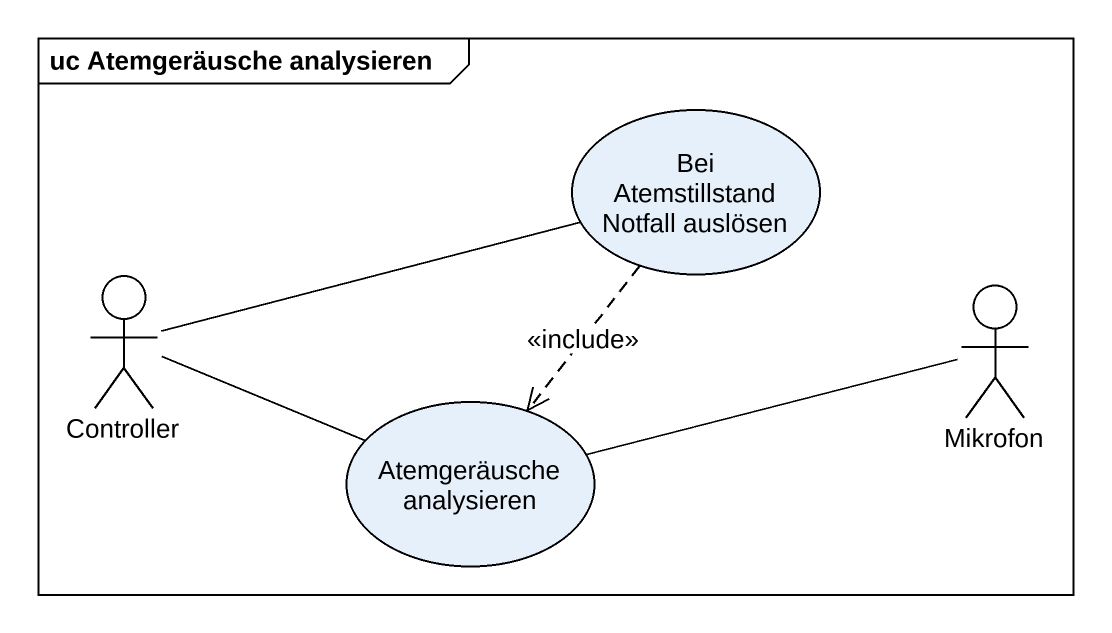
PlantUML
@startuml
mainframe uc Atemgeräusche analysieren
usecase "Bei Atemstillstand Notfall auslösen" as Bei_Atemstillstand_Notfall
actor Controller
actor Mikrofon
usecase "Atemgeräusche analysieren" as Atemgeräusche_analysieren
Bei_Atemstillstand_Notfall ..> Atemgeräusche_analysieren : <<include>>
Controller -right- Bei_Atemstillstand_Notfall
Controller -right- Atemgeräusche_analysieren
Mikrofon -left- Atemgeräusche_analysieren
@enduml
